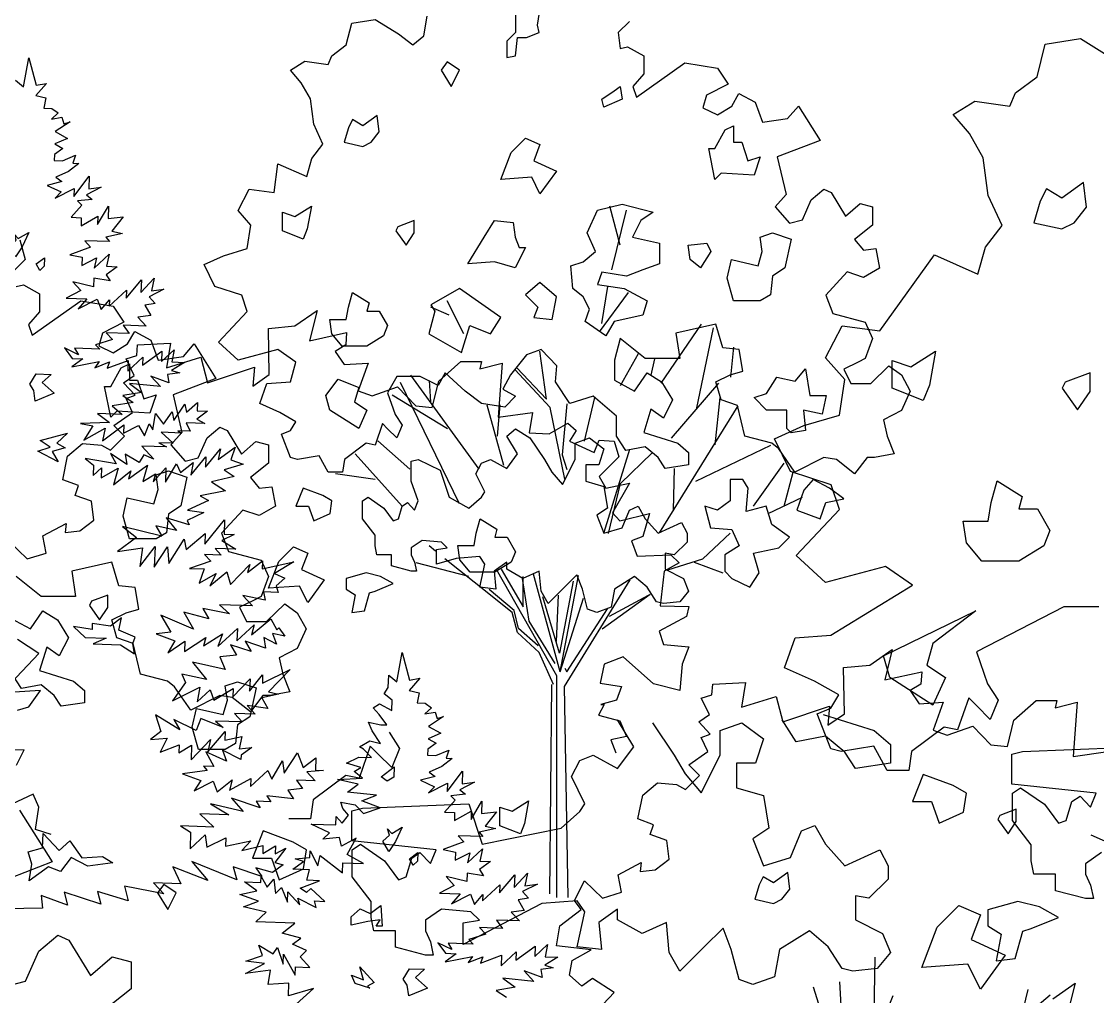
# Model space of a CAD drawing. Header units: inches. Extents: x 11.9 to 85.3, y 21.1 to 37.4.
# Drawn here: x 21.57 to 22.189, y 23.388 to 23.949 of the extents above; entities that cross this region are included whole.
import ezdxf

# ---------------------------------------------------------------- set-up
doc = ezdxf.new("R2010")
doc.units = ezdxf.units.IN
doc.header["$MEASUREMENT"] = 0
doc.layers.add('CAY', color=94, linetype='Continuous')
doc.layers.add('CAY-3', color=61, linetype='Continuous')

# ---------------------------------------------------------------- blocks, each defined once
blk = doc.blocks.new('A$C76451831')
at = {"layer": 'CAY'}
for p, q in [((4659.2, 1730), (4666, 1767.4)), ((4666, 1767.4), (4675.2, 1732.1)), ((4648.1, 1722.6), (4648.6, 1738.5)), ((4648.6, 1738.5), (4659.2, 1730)), ((4688.4, 1734.4), (4674.7, 1719)), ((4675.2, 1732.1), (4688.4, 1734.4)), ((4642.8, 1714.7), (4648.1, 1722.6)), ((4653, 1706.2), (4642.8, 1714.7)), ((4674.7, 1719), (4687.7, 1715.8)), ((4687.7, 1715.8), (4685, 1702.8)), ((4628.6, 1696.6), (4636.9, 1701.7)), ((4636.5, 1688.1), (4628.6, 1696.6)), ((4636.9, 1701.7), (4652.5, 1693)), ((4652.5, 1693), (4653, 1706.2)), ((4685, 1702.8), (4695.4, 1702.4)), ((4703.4, 1696.7), (4694.9, 1688.8)), ((4695.4, 1702.4), (4703.4, 1696.7)), ((4646.4, 1674.6), (4636.5, 1688.1)), ((4694.9, 1688.8), (4708.2, 1691.1)), ((4718.8, 1685.3), (4699.8, 1672.8)), ((4708.2, 1691.1), (4710.6, 1682.8)), ((4710.6, 1682.8), (4718.8, 1685.3)), ((4627.6, 1667.1), (4622.5, 1678.2)), ((4622.5, 1678.2), (4638.7, 1674.9)), ((4638.7, 1674.9), (4646.4, 1674.6)), ((4699.8, 1672.8), (4715.4, 1664.1)), ((4637.9, 1650.9), (4627.6, 1667.1)), ((4715.4, 1664.1), (4699.3, 1656.9)), ((4699.3, 1656.9), (4709.5, 1651.1)), ((4611, 1646.4), (4624.4, 1654.1)), ((4616.3, 1643.5), (4611, 1646.4)), ((4626.4, 1632.7), (4616.3, 1643.5)), ((4624.4, 1654.1), (4637.9, 1650.9)), ((4698.8, 1643.4), (4698.5, 1635.7)), ((4709.5, 1651.1), (4698.8, 1643.4)), ((4708.9, 1635.3), (4725.5, 1642.4)), ((4725.5, 1642.4), (4722.4, 1632.1)), ((4594.4, 1625.7), (4610.5, 1633.3)), ((4610.5, 1633.3), (4626.4, 1632.7)), ((4698.5, 1635.7), (4708.9, 1635.3)), ((4730.1, 1631.8), (4716.6, 1621.4)), ((4722.4, 1632.1), (4730.1, 1631.8)), ((4612.8, 1620.1), (4594.4, 1625.7)), ((4604.5, 1614.9), (4612.8, 1620.1)), ((4615, 1606.4), (4604.5, 1614.9)), ((4716.6, 1621.4), (4700.5, 1614.3)), ((4700.5, 1614.3), (4708, 1608.6)), ((4723.6, 1589.4), (4743.1, 1615.5)), ((4743.1, 1615.5), (4742.6, 1599.2)), ((890.9, 1611.3), (946.3, 1586.5)), ((4582.8, 1604.8), (4615, 1606.4)), ((4609.3, 1598.9), (4582.8, 1604.8)), ((4708, 1608.6), (4689.3, 1603.8)), ((4689.3, 1603.8), (4707.5, 1595.4)), ((4699.6, 1587.6), (4724, 1599.9)), ((4724, 1599.9), (4723.6, 1589.4)), ((4758.5, 1601.4), (4739.6, 1591.6)), ((4742.6, 1599.2), (4758.5, 1601.4)), ((4595.8, 1588.5), (4609.3, 1598.9)), ((4632.8, 1584.5), (4595.8, 1588.5)), ((4707.5, 1595.4), (4699.6, 1587.6)), ((4739.6, 1591.6), (4747.1, 1585.9)), ((4587.2, 1575.6), (4605.7, 1572.3)), ((4589.7, 1567.4), (4587.2, 1575.6)), ((4605.7, 1572.3), (4616.2, 1561)), ((4614, 1577.4), (4632.8, 1584.5)), ((4637.7, 1568.4), (4614, 1577.4)), ((4733.7, 1578.2), (4720, 1562.8)), ((4747.1, 1585.9), (4728.4, 1583.8)), ((4728.4, 1583.8), (4733.7, 1578.2)), ((4754.1, 1553.5), (4768.1, 1577)), ((4768.1, 1577), (4767.5, 1561.2)), ((4175.6, 1565.2), (4217.4, 1499.1)), ((4589, 1548.8), (4597.1, 1559)), ((4597.1, 1559), (4589.7, 1567.4)), ((4616.2, 1561), (4637.7, 1568.4)), ((4720, 1562.8), (4733.1, 1562.4)), ((4732.8, 1552), (4754.5, 1564.3)), ((4733.1, 1562.4), (4732.8, 1552)), ((4754.5, 1564.3), (4754.1, 1553.5)), ((4767.5, 1561.2), (4786.6, 1563.2)), ((4786.6, 1563.2), (4772.4, 1545.1)), ((4572.7, 1536.2), (4549.1, 1547.5)), ((4549.1, 1547.5), (4580.8, 1546.4)), ((4580.8, 1546.4), (4581.1, 1557.2)), ((4581.1, 1557.2), (4589, 1548.8)), ((4772.4, 1545.1), (4785.9, 1541.9)), ((4564.3, 1528.4), (4572.7, 1536.2)), ((4769.2, 1531.6), (4737.5, 1532.7)), ((4737.5, 1532.7), (4745, 1524.8)), ((4785.9, 1541.9), (4764.4, 1537.2)), ((4764.4, 1537.2), (4769.2, 1531.6)), ((4585.6, 1530.3), (4564.3, 1528.4)), ((4588, 1519.4), (4585.6, 1530.3)), ((4606.9, 1529.6), (4588, 1519.4)), ((4595.3, 1508.7), (4606.9, 1529.6)), ((4745, 1524.8), (4718.3, 1514.8)), ((4528.9, 1502.9), (4547.6, 1504.9)), ((4547.6, 1504.9), (4547.9, 1513.1)), ((4547.9, 1513.1), (4557.6, 1494.1)), ((4557.6, 1494.1), (4560.8, 1507.2)), ((4560.8, 1507.2), (4589.5, 1484.9)), ((4616.2, 1497.1), (4595.3, 1508.7)), ((4718.3, 1514.8), (4734.1, 1511.6)), ((4734.1, 1511.6), (4733.7, 1501.1)), ((4733.7, 1501.1), (4752.6, 1510.9)), ((4749.5, 1497.9), (4768.7, 1515.8)), ((4752.6, 1510.9), (4749.5, 1497.9)), ((4768.7, 1515.8), (4765.4, 1500)), ((4217.4, 1499.1), (4134.9, 1467.3)), ((4525.8, 1489.8), (4539.3, 1499.8)), ((4547, 1489.1), (4525.8, 1489.8)), ((4539.3, 1499.8), (4528.9, 1502.9)), ((4589.5, 1484.9), (4589.9, 1498)), ((4589.9, 1498), (4616.2, 1497.1)), ((4779, 1499.6), (4765, 1489.2)), ((4765.4, 1500), (4779, 1499.6)), ((4484.8, 1472.7), (4485.1, 1480.4)), ((4485.1, 1480.4), (4492.8, 1466.9)), ((4492.8, 1466.9), (4501.3, 1477.1)), ((4501.3, 1477.1), (4503.4, 1458.4)), ((4543.8, 1475.6), (4547, 1489.1)), ((4722.1, 1480.2), (4732.6, 1469)), ((4748.6, 1473.9), (4722.1, 1480.2)), ((4749, 1484.7), (4748.6, 1473.9)), ((4770.2, 1481.3), (4749, 1484.7)), ((4765, 1489.2), (4770.2, 1481.3)), ((4790.7, 1459.3), (4810.1, 1482.6)), ((4809.5, 1466.3), (4826.5, 1484.8)), ((4810.1, 1482.6), (4809.5, 1466.3)), ((4826.5, 1484.8), (4823.2, 1468.6)), ((4458, 1457.3), (4479.5, 1462)), ((4463.6, 1473.4), (4484.8, 1472.7)), ((4479.5, 1462), (4463.6, 1473.4)), ((4503.4, 1458.4), (4511.4, 1466.3)), ((4511.4, 1466.3), (4518.8, 1447.4)), ((4535.3, 1465.5), (4559.7, 1475)), ((4543.3, 1459.7), (4535.3, 1465.5)), ((4548.9, 1465), (4543.3, 1459.7)), ((4559.7, 1475), (4543.8, 1475.6)), ((4566.9, 1448.5), (4548.9, 1465)), ((4732.6, 1469), (4713.7, 1459.2)), ((4769, 1449.1), (4791.1, 1469.7)), ((4791.1, 1469.7), (4790.7, 1459.3)), ((4839.1, 1470.7), (4820.2, 1461)), ((4823.2, 1468.6), (4839.1, 1470.7)), ((4481.7, 1448.7), (4458, 1457.3)), ((4462.4, 1441.3), (4481.7, 1448.7)), ((4518.8, 1447.4), (4519.3, 1460.6)), ((4519.3, 1460.6), (4534.6, 1444.2)), ((4534.6, 1444.2), (4532.2, 1452.4)), ((4532.2, 1452.4), (4555.8, 1440.7)), ((4555.8, 1440.7), (4553.3, 1449)), ((4553.3, 1449), (4566.9, 1448.5)), ((4713.7, 1459.2), (4740.4, 1458.3)), ((4740.4, 1458.3), (4729, 1445.5)), ((4729, 1445.5), (4753.5, 1457.8)), ((4753.5, 1457.8), (4758.5, 1444.5)), ((4758.5, 1444.5), (4769.3, 1457.3)), ((4769.3, 1457.3), (4769, 1449.1)), ((4827.6, 1452.5), (4814.4, 1450.3)), ((4814.4, 1450.3), (4822.1, 1436.9)), ((4820.2, 1461), (4827.6, 1452.5)), ((4491.7, 1434.8), (4462.4, 1441.3)), ((4478.1, 1422.1), (4491.7, 1434.8)), ((4822.1, 1436.9), (4805.7, 1434.7)), ((4805.7, 1434.7), (4816.2, 1423.5)), ((4528.3, 1420.4), (4478.1, 1422.1)), ((4786.8, 1424.5), (4794.5, 1413.8)), ((4816.2, 1423.5), (4786.8, 1424.5)), ((4512, 1407.8), (4528.3, 1420.4)), ((4535.8, 1401.5), (4512, 1407.8)), ((4794.5, 1413.8), (4765.1, 1414.8)), ((4765.1, 1414.8), (4773, 1406.4)), ((4200.3, 1384.7), (4224.5, 1405.3)), ((4224.5, 1405.3), (4238.7, 1398.8)), ((4238.7, 1398.8), (4266.4, 1353.4)), ((4525.1, 1393.7), (4535.8, 1401.5)), ((4543.4, 1385.4), (4525.1, 1393.7)), ((4711.4, 1395.4), (4721.4, 1381.9)), ((4729.7, 1386.6), (4711.4, 1395.4)), ((4724.6, 1394.9), (4729.7, 1386.6)), ((4756.7, 1393.8), (4724.6, 1394.9)), ((4773, 1406.4), (4751.5, 1399.4)), ((4751.5, 1399.4), (4756.7, 1393.8)), ((4835.9, 1377.9), (4852.3, 1393.2)), ((4852.3, 1393.2), (4849, 1377.4)), ((4183.2, 1346.3), (4200.3, 1384.7)), ((4465.5, 1371.8), (4487, 1379.2)), ((4487, 1379.2), (4482, 1392.5)), ((4482, 1392.5), (4500.7, 1381.4)), ((4500.7, 1381.4), (4505.9, 1389.4)), ((4505.9, 1389.4), (4513.4, 1367.9)), ((4513.4, 1367.9), (4513.8, 1381)), ((4513.8, 1381), (4528.7, 1353.7)), ((4535, 1377.5), (4543.4, 1385.4)), ((4735, 1381.4), (4721, 1371)), ((4721.4, 1381.9), (4735, 1381.4)), ((4766.3, 1369.4), (4793.3, 1379.4)), ((4792.9, 1365.8), (4812.1, 1383.7)), ((4793.3, 1379.4), (4792.9, 1365.8)), ((4811.7, 1373.3), (4836.3, 1391)), ((4812.1, 1383.7), (4811.7, 1373.3)), ((4836.3, 1391), (4835.9, 1377.9)), ((4266.4, 1353.4), (4294.1, 1377.6)), ((4294.1, 1377.6), (4318.3, 1371.1)), ((4318.3, 1371.1), (4318.3, 1336.3)), ((4464.9, 1355.9), (4489.4, 1368.7)), ((4489.4, 1368.7), (4465.5, 1371.8)), ((4547.7, 1363.9), (4535, 1377.5)), ((4721, 1371), (4756.1, 1378)), ((4756.1, 1378), (4750.4, 1370)), ((4750.4, 1370), (4769.3, 1377.5)), ((4769.3, 1377.5), (4766.3, 1369.4)), ((4865.3, 1376.9), (4848.6, 1366.6)), ((4848.6, 1366.6), (4859.4, 1363.5)), ((4849, 1377.4), (4865.3, 1376.9)), ((4497.2, 1360.3), (4464.9, 1355.9)), ((4493.9, 1341.8), (4497.2, 1360.3)), ((4528.7, 1353.7), (4529.1, 1364.6)), ((4529.1, 1364.6), (4547.7, 1363.9)), ((4822.1, 1359.3), (4834.8, 1345.7)), ((4845.4, 1350.8), (4822.1, 1359.3)), ((4859.4, 1363.5), (4843.5, 1361.3)), ((4843.5, 1361.3), (4845.4, 1350.8)), ((4158.5, 1339.9), (4183.2, 1346.3)), ((4520.7, 1343.6), (4493.9, 1341.8)), ((4520.1, 1327.3), (4520.7, 1343.6)), ((4810.5, 1338.4), (4786.3, 1334.3)), ((4834.8, 1345.7), (4795, 1349.9)), ((4795, 1349.9), (4810.5, 1338.4)), ((4318.3, 1336.3), (4283.5, 1308.6)), ((4552.2, 1337), (4520.1, 1327.3)), ((4530.1, 1316.5), (4552.2, 1337)), ((4786.3, 1334.3), (4799.6, 1325.7)), ((2228.3, 971.5), (2215.1, 1021.6)), ((2217.8, 939.8), (2236.3, 1016.3)), ((2201.9, 860.6), (2238.9, 910.7)), ((2204.6, 871.1), (2212.5, 918.7)), ((2027.8, 857.9), (2006.6, 900.2)), ((2009.3, 881.7), (1985.5, 892.2)), ((2281, 794.5), (2332.5, 870.4)), ((2326.2, 761), (2347.8, 865.6)), ((2491.6, 827), (2512.8, 868.3)), ((2512.8, 868.3), (2561.2, 861.8)), ((2134, 774), (2125.3, 835.7)), ((2228.6, 791.9), (2251.7, 832.8)), ((2370.1, 802.5), (2374.1, 840.9)), ((2095.8, 814.5), (2134, 774)), ((2268, 805.1), (2272.9, 825.9)), ((2516.4, 799.3), (2491.6, 827)), ((2047.7, 684.5), (1960.2, 805.1)), ((2138.7, 763.4), (2093.5, 812.2)), ((2022.3, 639.8), (1946.8, 795.6)), ((1985.8, 770.9), (1983.8, 797.9)), ((2294.3, 724.1), (2354.9, 794.5)), ((2509.3, 753.8), (2516.4, 799.3)), ((2007, 736.3), (1936.2, 779.1)), ((2182.7, 720.5), (2195.7, 776.4)), ((2350.1, 715.8), (2356.4, 776.4)), ((2079.1, 689), (2057.9, 766.3)), ((2071.1, 726.8), (2074.5, 766.9)), ((2157.5, 671.8), (2138.7, 763.4)), ((2159.9, 768.1), (2154, 702.8)), ((2278.7, 602.9), (2379.6, 765.8)), ((2463.9, 740.3), (2509.3, 753.8)), ((2426.2, 723.2), (2463.9, 740.3)), ((1958.8, 684.4), (1917.8, 720.8)), ((2446.8, 681.3), (2426.2, 723.2)), ((1948.8, 636.8), (1888.7, 704)), ((2207.6, 603.7), (2240.9, 709.9)), ((2228.7, 665.9), (2269.2, 705.2)), ((2325.4, 669), (2421.3, 715.4)), ((2154, 702.8), (2159.9, 684)), ((2399.3, 636.8), (2438.6, 692.2)), ((1914.2, 671.4), (1863.5, 678.5)), ((2296.7, 631.7), (2297.9, 685.1)), ((2438.6, 636.8), (2450, 680.8)), ((2498.7, 664.2), (2446.8, 681.3)), ((2213.4, 601.8), (2228.7, 665.9)), ((2509.3, 632.9), (2498.7, 664.2)), ((2417.8, 627.7), (2461.8, 648.6)), ((2334.4, 569.5), (2369.4, 602.2)), ((1991.5, 579.5), (1983.4, 586)), ((2041.2, 539.6), (2003.7, 569.7)), ((2289.6, 555.4), (2334.4, 569.5)), ((2034.5, 546.7), (1966.9, 564.4)), ((2147.3, 419.7), (2069.9, 556)), ((2075.8, 556.2), (2104.1, 507.8)), ((2323, 565.2), (2360, 551.4)), ((2089.9, 500.7), (2041.2, 539.6)), ((2102.9, 544.4), (2111.2, 489.7)), ((2104.1, 507.8), (2104.1, 546.7)), ((2151.6, 424.8), (2117.3, 549.9)), ((2168.2, 540.8), (2150.5, 448.4)), ((2151.6, 424.8), (2175, 548.1)), ((2156.8, 405.9), (2241.3, 542.4)), ((2092.3, 503.1), (2060.4, 530.2)), ((2205.1, 479.9), (2266.8, 524.3)), ((2150.5, 448.4), (2129.2, 520.8)), ((2146.9, 463.7), (2149.3, 523.1)), ((2151.6, 424.8), (2181.2, 519.2)), ((2214.5, 496), (2264.5, 523.1)), ((2096.6, 475.1), (2089.9, 500.7)), ((2098.2, 480.3), (2092.3, 503.1)), ((2159.9, 424.8), (2212.2, 505.4)), ((2111.2, 489.7), (2144.6, 435.4)), ((2124.5, 449.6), (2096.6, 475.1)), ((2123.3, 457.8), (2098.2, 480.3)), ((2143, 408.3), (2124.5, 449.6)), ((2157.5, 429.5), (2159.9, 424.8)), ((2147.3, 135.4), (2147.3, 419.7)), ((2138.3, 140.1), (2140.6, 408.3)), ((2161.5, 135.4), (2156.8, 405.9))]:
    blk.add_line(p, q, dxfattribs=at)
for points in [[(4216, 1534.3), (4196, 1540.6), (4200.2, 1569.1), (4192.8, 1586), (4159, 1570.1)], [(4171.7, 1622.9), (4181.2, 1642.9), (4145.3, 1641.9)], [(4172.8, 1693.5), (4187.5, 1697.8), (4202.3, 1718.9), (4168.5, 1716.7)], [(4164.3, 1728.3), (4200.2, 1766.3), (4172.8, 1784.2)], [(4162.2, 1909.7), (4185.4, 1887.6), (4209.7, 1895), (4205.5, 1917.1), (4235, 1933), (4233.9, 1921.4), (4252.9, 1923.5), (4270.8, 1937.2), (4267.7, 1961.4), (4246.6, 1968.8), (4250.8, 1981.5), (4230.8, 1988.9), (4237.1, 2019.4), (4256.1, 2035.3), (4280.3, 2033.1), (4291.9, 2026.8), (4309.9, 2044.7), (4296.2, 2058.5), (4320.4, 2075.3), (4312, 2093.3), (4323.6, 2097.5), (4308.8, 2113.3), (4322.5, 2122.8), (4312, 2143.9), (4325.7, 2148.1), (4326.7, 2161.8), (4368.9, 2163.9), (4363.7, 2132.3), (4408, 2146), (4416.4, 2113.3), (4476.5, 2133.3), (4474.4, 2109.1), (4495.5, 2123.9), (4494.4, 2182.9), (4528.2, 2186.1), (4556.7, 2206.1), (4547.2, 2167.1), (4594.6, 2177.6), (4593.6, 2161.8), (4579.9, 2153.4), (4591.5, 2136.5), (4622.1, 2138.6), (4609.4, 2102.8), (4627.3, 2096.4), (4660, 2108), (4683.2, 2083.8), (4704.3, 2081.7), (4712.8, 2115.4), (4741.2, 2140.7), (4767.6, 2140.7), (4765.5, 2131.2), (4794, 2138.6), (4788.7, 2069), (4833, 2075.3), (4828.8, 2049), (4854.1, 2047.9), (4878.3, 2061.6), (4888.9, 2052.1), (4880.5, 2038.4), (4912.1, 2023.7), (4918.4, 2039.5), (4937.4, 2038.4), (4943.7, 2018.4), (4918.4, 1993.1), (4926.9, 1978.3), (4957.4, 1984.6), (4935.3, 1946.7), (4944.8, 1936.1), (4982.8, 1945.6), (4974.3, 1916.1), (4959.6, 1910.8), (4966.9, 1890.8), (5010.2, 1892.9), (5020.7, 1882.3), (5001.7, 1871.8), (4996.5, 1827.5), (5033.4, 1826.4), (5030.2, 1813.8), (4995.4, 1794.8), (5000.7, 1777.9), (5033.4, 1774.7), (5024.9, 1752.6), (5021.8, 1718.9), (4988, 1727.3), (4949, 1762.1), (4924.8, 1752.6), (4919.5, 1728.3), (4946.9, 1724.1), (4940.6, 1706.2), (4920.5, 1700.9), (4924.8, 1700.9), (4917.4, 1687.2), (4944.8, 1679.8), (4953.2, 1659.8), (4933.2, 1655.6), (4939.5, 1638.7)], [(4901.5, 1293.6), (4937.4, 1331.5), (4910, 1349.5), (4896.3, 1340), (4880.4, 1353.7), (4883.6, 1372.7), (4907.9, 1386.4), (4863.6, 1391.6), (4867.8, 1417), (4895.2, 1438.1), (4886.8, 1449.7), (4899.4, 1475), (4922.6, 1452.8), (4946.9, 1460.2), (4942.7, 1482.3), (4972.2, 1498.2), (4971.1, 1486.6), (4990.1, 1488.7), (5008, 1502.4), (5004.9, 1526.6), (4983.8, 1534), (4988, 1546.7), (4968, 1554.1), (4974.3, 1584.7), (4993.3, 1600.5), (5017.5, 1598.4), (5029.1, 1592), (5047.1, 1610), (5033.4, 1623.7), (5057.6, 1640.6), (5049.2, 1658.5), (5060.8, 1662.7), (5046, 1678.5), (5059.7, 1688), (5049.2, 1709.1), (5062.9, 1713.3), (5063.9, 1727), (5106.1, 1729.1), (5100.9, 1697.5), (5145.2, 1711.2), (5153.6, 1678.5), (5213.7, 1698.6), (5211.6, 1674.3), (5232.7, 1689.1), (5231.6, 1748.1), (5265.4, 1751.3), (5293.9, 1771.3), (5284.4, 1732.3), (5331.8, 1742.9), (5330.8, 1727), (5317.1, 1718.6), (5328.7, 1701.7), (5359.3, 1703.8), (5346.6, 1668), (5364.5, 1661.6), (5397.2, 1673.2), (5420.4, 1649), (5441.5, 1646.9), (5450, 1680.6), (5478.4, 1705.9), (5504.8, 1705.9), (5502.7, 1696.5), (5531.2, 1703.8), (5525.9, 1634.2), (5570.2, 1640.6)], [(4680, 1494.9), (4675.3, 1503.2), (4686, 1511), (4685.6, 1500.1), (4680, 1494.9)], [(842.2, 1401.1), (870.6, 1421.1), (861.1, 1382.1)], [(5271.7, 1376.9), (5269.6, 1256.6), (5264.3, 1187)], [(5192.6, 1338.9), (5231.6, 1214.5)], [(5226.4, 1345.2), (5228.5, 1307.3), (5214.8, 1274.6)], [(5294.9, 1327.3), (5268.6, 1263)], [(5467.9, 1335.7), (5458.4, 1296.7)], [(5496.4, 1328.4), (5465.8, 1302)], [(2094.3, 1267.5), (2094.3, 1244.3), (2082.9, 1232.9), (2082.9, 1212.1), (2094.3, 1214.4), (2096.6, 1237.6), (2108.4, 1237.6), (2124.5, 1244.3), (2122.2, 1253.8), (2126.9, 1283.7)], [(2240.1, 1258.5), (2225.9, 1244.3), (2228.3, 1223.9), (2237.7, 1225.8), (2258.6, 1214.4), (2258.6, 1191.2), (2244.4, 1175.1), (2249.1, 1161.4), (2311.2, 1205.4), (2352.9, 1198.3), (2366.7, 1177.9), (2339.1, 1163.7), (2334.4, 1147.6), (2352.9, 1138.5), (2371.4, 1149.9), (2380.4, 1166.1), (2401.2, 1154.7), (2410.7, 1129.1), (2442.9, 1133.8), (2456.7, 1149.9), (2484.6, 1105.9), (2429.6, 1084.7), (2441, 1036.7), (2426.8, 1020.6), (2445.3, 999.7), (2461.8, 1004.1), (2473.2, 1029.6), (2489.3, 1043.4), (2498.7, 1039.1), (2517.2, 1008.8), (2535.7, 1024.9), (2551.8, 1020.6), (2551.8, 997.4), (2528.6, 978.9), (2540, 965.1), (2556.1, 967.1), (2560.8, 941.9), (2540, 930.1), (2519.2, 937.2), (2491.7, 907.3), (2500.7, 884.1), (2542.4, 872.7), (2551.8, 851.9), (2542.4, 826.3), (2533.3, 821.6), (2514.8, 812.5), (2523.9, 794.1), (2549.4, 794.1), (2572.6, 816.9), (2588.7, 805.5), (2600.1, 784.6), (2588.7, 759.5), (2565.6, 747.7), (2570.3, 726.8), (2579.3, 704), (2554.2, 699.3), (2544.7, 699.3), (2528.6, 678.5), (2505.4, 696.9), (2489.3, 699.3), (2452.3, 680.8), (2431.5, 710.7), (2422.5, 717.8), (2387.9, 726.8), (2378.5, 766.1), (2357.6, 773.2), (2350.9, 796.4), (2369.4, 805.5), (2385.5, 810.2), (2380.8, 837.7), (2360, 840.1), (2350.9, 870.4), (2299.8, 858.6), (2304.6, 826.3), (2260.5, 826.3), (2228.3, 851.9), (2221.2, 824), (2221.2, 798.4), (2246.8, 784.6), (2262.9, 807.8), (2281.4, 796.4), (2295.5, 773.2), (2283.7, 750), (2267.6, 761.4), (2258.6, 731.5), (2302.2, 717.8), (2316, 706), (2316, 689.9), (2286.1, 685.5), (2277, 699.3), (2260.5, 713.1), (2235.4, 708.3), (2223.6, 726.8), (2223.6, 752.4), (2193.7, 777.9), (2163.8, 768.5), (2145.4, 796.4), (2147.3, 816.9), (2126.9, 837.7), (2108.4, 831), (2087.6, 805.5), (2078.1, 787), (2094.3, 777.9), (2080.5, 763.8), (2050.6, 768.5), (2029.8, 784.6), (2004.2, 807.8), (1995.2, 791.7), (1972, 803.1), (1942.1, 803.1), (1930.3, 782.3), (1939.8, 754.7), (1948.8, 741), (1942.1, 724.5), (1930.3, 736.3), (1923.7, 742.9), (1914.2, 715.4), (1902.8, 717.8), (1874.9, 696.9), (1872.6, 680.8), (1854.1, 680.8), (1842.7, 701.7), (1814.8, 696.9), (1805.7, 699.3), (1794.3, 729.2), (1805.7, 733.9), (1812.8, 745.3), (1792, 757.1), (1766.4, 768.5), (1775.5, 794.1), (1805.7, 796.4), (1812.8, 821.6), (1789.6, 837.7), (1738.5, 824), (1713.4, 847.2), (1750.3, 886.5), (1743.2, 907.3), (1708.6, 918.7), (1694.9, 946.6), (1720, 958), (1750.3, 967.1), (1755, 997.4), (1738.5, 1015.9), (1752.7, 1043.4), (1784.9, 1039.1), (1789.6, 1076), (1826.6, 1059.5), (1833.2, 1082.7), (1847.4, 1101.2), (1835.6, 1126.7), (1831.3, 1159), (1819.5, 1179.8), (1805.7, 1196), (1824.2, 1207.4), (1854.1, 1203), (1858.8, 1214.4), (1877.3, 1228.2), (1884.3, 1256.1), (1914.2, 1260.8), (1944.1, 1242.4), (1962.6, 1228.2), (1976.7, 1240), (1981, 1265.2)], [(1453.1, 1182.9), (1463.7, 1174.4), (1470.5, 1211.8), (1479.7, 1176.6), (1492.9, 1178.8), (1479.2, 1163.4), (1492.2, 1160.3), (1489.5, 1147.2), (1499.9, 1146.8), (1507.9, 1141.1), (1499.4, 1133.3), (1512.7, 1135.5), (1515.1, 1127.3), (1523.3, 1129.7), (1504.3, 1117.2), (1519.9, 1108.5), (1503.8, 1101.4), (1514, 1095.6), (1503.3, 1087.8), (1503, 1080.1), (1513.4, 1079.7), (1530, 1086.9), (1526.9, 1076.5), (1534.6, 1076.3), (1521.1, 1065.9), (1505, 1058.7), (1512.5, 1053), (1493.8, 1048.2), (1512, 1039.9), (1504.1, 1032), (1528.5, 1044.3), (1528.1, 1033.9), (1547.6, 1060), (1547.1, 1043.7), (1563, 1045.8), (1544.1, 1036.1), (1551.6, 1030.3), (1532.9, 1028.3), (1538.2, 1022.7), (1524.5, 1007.3), (1537.6, 1006.8), (1537.3, 996.4), (1559, 1008.8), (1558.6, 997.9), (1572.6, 1021.5), (1572, 1005.6), (1591.1, 1007.7), (1576.9, 989.6), (1590.4, 986.4), (1568.9, 981.7), (1573.7, 976.1), (1542, 977.2), (1549.5, 969.2), (1522.8, 959.3), (1538.6, 956), (1538.2, 945.6), (1557.1, 955.4), (1554, 942.3), (1573.2, 960.2), (1569.9, 944.5), (1583.5, 944), (1569.5, 933.6), (1574.7, 925.7), (1553.5, 929.2), (1553.1, 918.3), (1526.6, 924.7), (1537.1, 913.4), (1518.2, 903.7), (1544.9, 902.7), (1533.5, 890), (1558, 902.3), (1563, 889), (1573.8, 901.7), (1573.5, 893.6), (1595.6, 914.1), (1595.2, 903.7), (1614.6, 927.1), (1614, 910.8), (1631, 929.2), (1627.7, 913), (1643.6, 915.2), (1624.7, 905.4), (1632.1, 897), (1618.9, 894.7), (1626.6, 881.3), (1610.2, 879.2), (1620.7, 867.9), (1591.3, 868.9), (1599.1, 858.2), (1569.6, 859.3), (1577.5, 850.8), (1556, 843.9), (1561.2, 838.3), (1529.1, 839.4), (1534.2, 831), (1515.9, 839.8), (1525.9, 826.3), (1539.5, 825.9), (1525.5, 815.5), (1560.6, 822.4), (1554.9, 814.4), (1573.8, 821.9), (1570.8, 813.9), (1597.8, 823.8), (1597.4, 810.2), (1616.6, 828.2), (1616.2, 817.7), (1640.9, 835.5), (1640.4, 822.3), (1656.8, 837.6), (1653.5, 821.9), (1669.8, 821.3), (1653.1, 811), (1663.9, 807.9), (1648, 805.8), (1649.9, 795.3), (1626.6, 803.8), (1639.3, 790.2), (1599.5, 794.3), (1615, 782.9), (1590.8, 778.7), (1604.1, 770.1), (1577.2, 765.6), (1590, 754.7), (1558.3, 755.8), (1573.8, 744.4), (1536.6, 743), (1552.3, 740.2), (1540.8, 721.6), (1568.1, 736.9), (1564.8, 720.7), (1592.2, 741.1), (1591.9, 730.6), (1610.8, 740.4), (1618.5, 727), (1624.5, 742.7), (1629.2, 734.8), (1632.6, 756), (1643, 742), (1654, 757.9), (1656.3, 747), (1670.2, 767.8), (1672.6, 757.3), (1686.6, 770), (1686.2, 759.1), (1699.3, 758.6), (1685.9, 748.7), (1696.1, 742.9), (1672.1, 743.7), (1677.2, 733.1), (1661.3, 733.7), (1666.6, 730.8), (1639.9, 731.7), (1655.3, 717.6), (1636.8, 718.2), (1647, 712.9), (1615.3, 714), (1630.6, 697.1), (1617.6, 703), (1611.9, 692.8), (1593.7, 703.8), (1595.9, 690.6), (1575.1, 704.5), (1582.3, 691.1), (1542.7, 697.9), (1553.3, 689.4), (1552.8, 676.3), (1563.6, 686.3), (1563.1, 673.2), (1584.9, 685.6), (1579.1, 664.5), (1601.1, 682.3), (1598, 672), (1622.6, 689.7), (1616.4, 668.6), (1632.6, 678.5), (1629.6, 668.1), (1646.1, 686.1), (1645.4, 667.6), (1659.8, 691.1), (1664.9, 680), (1681.2, 693.1), (1677.9, 676.9), (1697.3, 700.2), (1696.8, 687.1), (1716.2, 710.4), (1713, 696.9), (1734.9, 712.5), (1729.3, 696.4), (1745, 690.8), (1720.7, 683.5), (1733.6, 674.9), (1704.3, 668.2), (1722.5, 656.7), (1690.1, 650.1), (1700.8, 644.3), (1673.6, 631.7), (1694.8, 628.7), (1673.2, 618.6), (1675.7, 613), (1646.5, 622.2), (1659.6, 605.9), (1633, 611.8), (1640.7, 598.4), (1590.4, 611), (1608.5, 596.8), (1583.9, 579.1), (1616.2, 583.4), (1612.6, 559.5), (1632.1, 585.5), (1631.2, 558.8), (1648, 585), (1649.9, 563.6), (1669.6, 594.7), (1671.9, 581.4), (1696.6, 601.9), (1696.1, 588.3), (1721.2, 619.6), (1720.6, 601), (1733.7, 600.6), (1717.6, 593), (1735.8, 581.9), (1709.1, 582.8), (1716.9, 574.4), (1695.7, 575.2), (1703.5, 566.7), (1676.5, 557.2), (1695, 556.6), (1688.9, 538.2), (1710.7, 550.6), (1702.4, 535), (1724.3, 552.8), (1728.8, 536.8), (1753.7, 562.3), (1750.6, 551.9), (1769.7, 567.1), (1769.3, 556.7), (1810, 565.7), (1785.4, 550.7), (1798.4, 544.8), (1787.6, 534.8), (1790, 526.5), (1771, 527.2), (1773.4, 516.7), (1744.6, 522.7), (1757.2, 509.1), (1714.7, 510.6), (1727.4, 499.2), (1693.2, 505.9), (1700.9, 492.5), (1669.1, 501.3), (1681.4, 479.5), (1639.5, 497.3), (1652.3, 475.6), (1633.6, 473.5), (1657.4, 464.5), (1648.7, 449), (1670.5, 464.1), (1670, 450.9), (1697.4, 468.6), (1694.3, 457.8), (1718.8, 473.3), (1712.8, 457.1), (1737.7, 480.3), (1737.1, 464.5), (1759.1, 485), (1755.9, 472), (1780.7, 492.4), (1788.3, 478.5), (1790.7, 481.2), (1798.5, 470.5), (1782.7, 473.7), (1787.7, 460), (1771.7, 468.7), (1773.9, 455), (1747.5, 464.1), (1755.2, 450.7), (1728.8, 459.3), (1736.5, 445.9), (1715.1, 443.9), (1722.2, 427.8), (1680, 437), (1698.2, 415), (1666.3, 421.6), (1671.3, 411), (1654.7, 387.5), (1689.7, 404.9), (1686.3, 386.4), (1702.7, 401.7), (1707.7, 388.4), (1732.3, 403.4), (1731.9, 392.6), (1754, 415.8), (1753.4, 400), (1770, 420.7), (1769.7, 410.3), (1805.2, 427.6), (1777.4, 399.1), (1790.4, 396), (1769, 391.3), (1776.7, 377.8), (1750.1, 381.5), (1760.6, 370.2), (1733.8, 371.2), (1743.9, 360.4), (1709.5, 361.6), (1719.6, 353.1), (1691, 365), (1685, 349.3), (1656.1, 363.5), (1663.8, 350.1), (1632.7, 369.7), (1639.7, 348.2), (1626.2, 337.8), (1647.6, 339.7), (1638.8, 321.5), (1663.1, 331), (1662.7, 320.6), (1679, 330.5), (1678.3, 311.9), (1703.2, 337.8), (1700, 322), (1722.2, 348), (1721.8, 337.1), (1743.2, 341.8), (1740, 326.1), (1756.3, 327.8), (1742.4, 317.8), (1742.2, 312.4), (1718.6, 324.1), (1723.6, 310.3), (1697.2, 322.1), (1707.5, 303.2), (1694.3, 303.7), (1699.1, 298), (1667.2, 293.7), (1691, 285.2), (1682.3, 271.9), (1706.8, 284.6), (1711.8, 270.9), (1730.9, 286.1), (1727.7, 273), (1755, 287.9), (1754.6, 277.5), (1776.6, 298.1), (1781.7, 287), (1795.6, 310.5), (1797.8, 294.6), (1814.6, 320.8), (1822.1, 301.9), (1838.4, 314.5), (1837.8, 298.6), (1848.2, 298.3), (1826.8, 296.3), (1837.3, 285.1), (1813.3, 285.9), (1821.1, 275.2), (1802.5, 273.1), (1809.8, 262), (1775.5, 265.9), (1780.6, 258), (1761.6, 258.7), (1766.8, 250.4), (1730.1, 262.5), (1745.3, 245.7), (1703.1, 255.3), (1726.6, 241.3), (1689.5, 242.6), (1707.5, 225.7), (1664.9, 227.2), (1677.8, 219), (1677, 197.7), (1696.2, 215.6), (1698.4, 199.7), (1722.9, 212), (1722.5, 201.1), (1754.9, 208.2), (1743.6, 195.4), (1770.5, 202.2), (1770.2, 191.8), (1786.4, 201.6), (1786, 191.2), (1799.9, 198.4), (1785.6, 180.3), (1796.4, 177.2), (1782.5, 167.3), (1761.4, 173.5), (1769.1, 162.3), (1732.4, 174.5), (1736.8, 158), (1679.2, 181.3), (1699.6, 157), (1654.9, 174.5), (1665, 152.8), (1630.2, 154), (1643.3, 140), (1592.9, 149.9), (1597.7, 131.1), (1558.2, 142.9), (1562.6, 126.9), (1515.6, 142.2), (1520, 125.7), (1486, 137.8), (1488.1, 121.8), (1440.1, 120.8)], [(1484.5, 939.3), (1479.8, 947.6), (1490.5, 955.4), (1490.1, 944.5), (1484.5, 939.3)]]:
    blk.add_lwpolyline(points, dxfattribs=at)
for points in [[(4784.5, 1915.2), (4800.4, 1915.2), (4810.9, 1896.7), (4805.6, 1883.5), (4784.5, 1870.3), (4752.8, 1870.3), (4739.6, 1886.1), (4737, 1904.6), (4758.1, 1904.6), (4760.8, 1920.5), (4766, 1939), (4787.2, 1925.7)], [(4507.9, 1884.3), (4526.4, 1902.8), (4544.9, 1894.9), (4536.9, 1873.7), (4566, 1860.5), (4544.9, 1831.5), (4534.3, 1852.6), (4494.7, 1850)], [(4267.5, 1833.2), (4264.9, 1827.9), (4278.1, 1809.4), (4288.7, 1825.2), (4288.7, 1841.1)], [(4396.9, 1672), (4402.2, 1695.8), (4436.5, 1687.9), (4441.8, 1706.3), (4439.1, 1724.8), (4455, 1730.1), (4478.7, 1722.2), (4470.8, 1685.2), (4455, 1674.7), (4452.3, 1650.9), (4439.1, 1643), (4404.8, 1643)], [(4639.1, 1608.3), (4655.4, 1620.8), (4655, 1607.7), (4646.6, 1602.6)], [(4791, 1545.5), (4791, 1569.3), (4806.8, 1564), (4827.9, 1577.2), (4822.7, 1548.1), (4817.4, 1534.9)], [(5431.9, 1558.7), (5429.3, 1553.4), (5442.5, 1535), (5453, 1550.8), (5453, 1566.7)], [(4641.2, 1525.7), (4649.6, 1533.5), (4647.2, 1541.3), (4652.4, 1535.7), (4665.8, 1543.4), (4657.5, 1525.1), (4648.9, 1512.3)], [(5162.8, 1464.3), (5160.2, 1485.4), (5141.7, 1472.2), (5128.5, 1480.1), (5123.3, 1469.6), (5118, 1451.1), (5141.7, 1445.8), (5152.3, 1451.1)], [(4376, 1459.3), (4360.2, 1469.9), (4352.3, 1459.3), (4365.5, 1438.2)], [(4640.1, 1416.5), (4632.4, 1416.7), (4637.7, 1424.7), (4621.8, 1422.5), (4600.3, 1417.9), (4600.7, 1428.7), (4611.9, 1438.8), (4624.8, 1432.9), (4638.3, 1443.3)], [(5351.5, 1415.3), (5379.2, 1443), (5406.9, 1431.1), (5395, 1399.4), (5438.6, 1379.6), (5406.9, 1336.1), (5391, 1367.8), (5331.7, 1363.8)], [(4624.2, 1337.2), (4605.8, 1343.3), (4600.8, 1353.9), (4616.4, 1347.9), (4611.6, 1364.4), (4629.9, 1344.7), (4621.6, 1340)], [(4672.4, 1341), (4667.2, 1348.9), (4675.4, 1362.2), (4694.4, 1361.5), (4683.1, 1351), (4698.5, 1337.4), (4674.2, 1327.3)], [(2022.5, 1195.9), (2006.6, 1206.4), (1998.7, 1195.9), (2011.9, 1174.8)], [(2220.4, 1169.5), (2228.3, 1174.8), (2231, 1158.9), (2207.2, 1148.4), (2204.6, 1158.9)], [(1919.5, 1116.7), (1916.9, 1137.8), (1898.4, 1124.6), (1885.2, 1132.5), (1880, 1122), (1874.7, 1103.5), (1898.4, 1098.2), (1909, 1103.5)], [(2362.9, 1119.3), (2373.5, 1124.6), (2373.5, 1103.5), (2384.1, 1103.5), (2392, 1079.7), (2407.8, 1085), (2399.9, 1061.2), (2357.7, 1063.9), (2349.7, 1055.9), (2341.8, 1095.6), (2349.7, 1095.6)], [(2088.5, 1090.3), (2106.9, 1108.8), (2125.4, 1100.8), (2117.5, 1079.7), (2146.5, 1066.5), (2125.4, 1037.5), (2114.9, 1058.6), (2075.3, 1055.9)], [(1795.5, 989.9), (1795.5, 1013.7), (1811.3, 1008.4), (1832.5, 1021.6), (1827.2, 992.6), (1821.9, 979.4)], [(2209.9, 855.3), (2183.5, 873.8), (2188.8, 889.6), (2180.8, 905.5), (2167.6, 916), (2165, 945.1), (2180.8, 950.3), (2196.7, 963.5), (2186.1, 987.3), (2199.3, 1016.3), (2231, 1024.3), (2270.6, 1013.7), (2254.7, 1003.1), (2244.2, 982), (2278.5, 974.1), (2278.5, 947.7), (2257.4, 939.8), (2236.3, 931.9), (2204.6, 937.1), (2199.3, 921.3), (2233.6, 916), (2262.7, 900.2), (2257.4, 881.7), (2220.4, 873.8)], [(1943.3, 995.2), (1940.7, 989.9), (1953.9, 971.5), (1964.4, 987.3), (1964.4, 1003.1)], [(2054.1, 982), (2067.3, 1003.1), (2091.1, 1000.5), (2093.7, 982), (2099, 968.8), (2106.9, 968.8), (2093.7, 942.4), (2067.3, 950.3), (2033, 947.7)], [(1445.7, 970.1), (1454.1, 978), (1451.7, 985.8), (1456.9, 980.2), (1470.4, 987.9), (1462, 969.6), (1453.4, 956.7)], [(2365.6, 929.2), (2370.9, 953), (2405.2, 945.1), (2410.4, 963.5), (2407.8, 982), (2423.6, 987.3), (2447.4, 979.4), (2439.5, 942.4), (2423.6, 931.9), (2421, 908.1), (2407.8, 900.2), (2373.5, 900.2)], [(2318.1, 953), (2315.4, 971.5), (2339.2, 974.1), (2344.5, 963.5), (2331.3, 942.4)], [(1903.7, 887), (1919.5, 887), (1930.1, 868.5), (1924.8, 855.3), (1903.7, 842.1), (1872, 842.1), (1858.8, 857.9), (1856.2, 876.4), (1877.3, 876.4), (1880, 892.2), (1885.2, 910.7), (1906.4, 897.5)], [(2062.1, 857.9), (2075.3, 879), (2022.5, 916), (1985.5, 894.9), (1990.8, 887), (1982.9, 857.9), (2025.1, 834.2), (2035.7, 868.5)], [(2141.2, 876.4), (2146.5, 905.5), (2125.4, 923.9), (2106.9, 908.1), (2122.8, 892.2), (2117.5, 879)], [(2577.1, 788.1), (2577.1, 823.8), (2600.8, 815.8), (2632.5, 835.6), (2624.6, 792.1), (2616.7, 772.3)], [(1476.9, 785.4), (1471.7, 793.3), (1479.9, 806.6), (1498.9, 806), (1487.6, 795.5), (1503, 781.8), (1478.7, 771.8)], [(2415.7, 781.4), (2428.9, 802.5), (2452.7, 797.2), (2465.9, 813), (2471.2, 778.7), (2492.3, 778.7), (2487, 755), (2463.2, 760.2), (2465.9, 733.8), (2447.4, 731.2), (2442.1, 736.5), (2442.1, 760.2), (2415.7, 760.2), (2399.9, 776.1)], [(1856.2, 760.2), (1850.9, 778.7), (1866.8, 799.8), (1893.2, 789.3), (1887.9, 770.8), (1903.7, 760.2), (1893.2, 736.5)], [(1999.5, 590.8), (1974.4, 593.1), (1960.6, 583.7), (1960.6, 574.6), (1964.9, 565.2), (1967.3, 553.8), (1960.6, 553.8), (1935.1, 560.5), (1935.1, 574.6), (1916.6, 574.6), (1914.2, 586), (1914.2, 599.8), (1898.1, 620.6), (1898.1, 643.8), (1905.2, 648.6), (1925.6, 634.4), (1937.4, 618.3), (1944.1, 620.6), (1948.8, 636.8), (1955.9, 641.5), (1964.9, 632), (1969.6, 643.8), (1960.6, 669), (1960.6, 694.6), (1969.6, 696.9), (1997.6, 683.2), (2009, 648.6), (2034.5, 634.4), (2050.6, 648.6), (2054.9, 655.2), (2043.5, 678.5), (2050.6, 692.2), (2062, 696.9), (2082.9, 685.5), (2096.6, 704), (2082.9, 726.8), (2094.3, 736.3), (2112.7, 724.5), (2131.2, 696.9), (2140.6, 680.8), (2154.4, 664.7), (2170.5, 696.9), (2170.5, 717.8), (2189, 724.5), (2207.5, 710.7), (2200.8, 689.9), (2184.3, 689.9), (2184.3, 669), (2207.5, 662.3), (2212.2, 634.4), (2198.4, 625.4), (2207.5, 602.2), (2230.7, 609.2), (2240.1, 632), (2251.5, 636.8), (2260.5, 620.6), (2277, 602.2), (2306.9, 615.9), (2314, 602.2), (2314, 590.8), (2297.5, 574.6), (2286.1, 576.6), (2286.1, 556.2), (2309.3, 544.4), (2316, 528.2), (2304.6, 514.5), (2283.7, 512.1), (2274.7, 514.5), (2262.9, 533), (2246.8, 546.7), (2221.2, 530.6), (2216.9, 507.4), (2198.4, 500.7), (2186.6, 505), (2179.9, 530.6), (2172.9, 549.1), (2156.8, 533), (2135.9, 512.1), (2126.9, 528.2), (2124.5, 553.8), (2103.7, 544.4), (2082.9, 556.2), (2082.9, 565.2), (2066.7, 553.8), (2069.1, 530.6), (2048.3, 533), (2054.9, 562.8), (2048.3, 572.3), (2018, 569.9), (1992.8, 562.8), (1992.8, 581.3), (2006.6, 583.7)], [(1485.1, 721.2), (1519.8, 730.4), (1506.2, 717.8), (1516.9, 712), (1500.4, 707.1), (1508.1, 693.7), (1481.9, 707.7), (1497.9, 712.6)], [(2392.2, 660), (2385.5, 671.4), (2369.4, 671.4), (2369.4, 643.8), (2352.9, 632), (2336.8, 636.8), (2343.9, 609.2), (2371.4, 606.9), (2380.8, 586), (2362.3, 574.6), (2362.3, 553.8), (2371.4, 544.4), (2394.6, 533), (2406.4, 551.4), (2399.3, 576.6), (2431.5, 583.7), (2445.3, 597.4), (2422.5, 613.6), (2415.4, 636.8), (2389.8, 630.1)], [(2475.5, 671.4), (2463.7, 657.6), (2454.7, 632), (2484.6, 620.6), (2491.7, 641.5), (2514.8, 646.2), (2496.4, 660)], [(1603.8, 461), (1606.8, 469), (1585.8, 477.9), (1589, 493.7), (1575.1, 483.3), (1551.6, 486.8), (1551.4, 479.1), (1527.5, 482.7), (1542.8, 468.5), (1569.5, 467.6), (1553, 460.5), (1587.8, 459.2), (1606, 447.7)], [(1809, 206.5), (1770.6, 220.7), (1757.1, 185.9), (1781.3, 185.9), (1791.3, 158.2), (1822.5, 172.3), (1826.1, 196.5)], [(1474.2, 178.1), (1469.4, 194.1), (1488.1, 198.9), (1488.8, 217.4), (1509.3, 195.4), (1522.9, 208.1), (1538.4, 186.2), (1564.8, 188), (1578.1, 179.9), (1545.8, 175.6), (1524.8, 186.7), (1511.1, 168.6), (1495.4, 174.6), (1470.8, 156.9)]]:
    blk.add_lwpolyline(points, close=True, dxfattribs=at)
at = {"layer": 'CAY-3'}
for p, q in [((2762.6, 1187.4), (2773.2, 1229.3)), ((2773.2, 1229.3), (2818.1, 1236.4)), ((2818.1, 1236.4), (2862.9, 1208.6)), ((2734.9, 1166.8), (2762.6, 1187.4)), ((2727.8, 1149.6), (2734.9, 1166.8)), ((2655.3, 1139), (2683, 1156.1)), ((2683, 1156.1), (2727.8, 1149.6)), ((2676, 1114.8), (2655.3, 1139)), ((2693.6, 1083.6), (2676, 1114.8)), ((2700.1, 1035.2), (2693.6, 1083.6)), ((2717.8, 996.9), (2700.1, 1035.2)), ((2696.6, 969.1), (2717.8, 996.9)), ((2686.6, 934.3), (2696.6, 969.1)), ((2561.2, 861.8), (2631.1, 959.1)), ((2631.1, 959.1), (2686.6, 934.3)), ((2453.9, 573.9), (2509.3, 632.9)), ((2491.6, 539.1), (2453.9, 573.9)), ((2568.3, 559.8), (2491.6, 539.1)), ((2603, 535.6), (2568.3, 559.8)), ((2498.1, 471.6), (2603, 535.6)), ((2797, 507.9), (2685, 450.4)), ((2841.8, 507.9), (2797, 507.9)), ((2452.7, 468.1), (2498.1, 471.6)), ((2439.1, 429.8), (2452.7, 468.1)), ((2685, 450.4), (2699.2, 409.1)), ((2477.5, 412.7), (2439.1, 429.8)), ((2508.7, 395), (2477.5, 412.7)), ((2699.2, 409.1), (2712.7, 388.5)), ((2498.1, 377.9), (2508.7, 395)), ((2675.1, 391.3), (2660.8, 350.1)), ((2685, 381.4), (2675.1, 391.3)), ((2712.7, 388.5), (2702.7, 363.7)), ((2481, 370.8), (2498.1, 377.9)), ((2702.7, 363.7), (2685, 381.4)), ((2245.7, 328.6), (2225, 362.9)), ((2269.8, 359.3), (2297.6, 318)), ((2356.5, 349.3), (2384.2, 359.3)), ((2384.2, 359.3), (2411.9, 338.7)), ((2453.8, 335.1), (2436.1, 362.9)), ((2498.1, 326), (2481, 370.8)), ((2488.6, 369.9), (2554, 349.3)), ((1932.1, 347.2), (1945.6, 326.5)), ((2356.5, 318), (2356.5, 349.3)), ((2554, 349.3), (2574.7, 331.6)), ((2643.7, 353.7), (2601.9, 322.4)), ((2660.8, 350.1), (2643.7, 353.7)), ((2411.9, 338.7), (2401.9, 307.4)), ((2491.5, 342.2), (2453.8, 335.1)), ((2516.3, 321.6), (2491.5, 342.2)), ((2574.7, 331.6), (2574.7, 307.4)), ((1908, 329.4), (1893.8, 288.2)), ((1917.9, 319.4), (1908, 329.4)), ((1935.6, 301.8), (1917.9, 319.4)), ((1945.6, 326.5), (1935.6, 301.8)), ((2176.7, 310.9), (2193.8, 318)), ((2193.8, 318), (2225, 300.9)), ((2225, 300.9), (2245.7, 328.6)), ((2297.6, 318), (2311.7, 293.8)), ((2332.3, 269.7), (2356.5, 318)), ((2511.7, 322.4), (2498.1, 326)), ((2553.5, 329.5), (2511.7, 322.4)), ((2529.9, 300.9), (2516.3, 321.6)), ((2570.6, 298.2), (2553.5, 329.5)), ((2601.9, 322.4), (2598.3, 298.2)), ((2730.4, 318.9), (2744, 322.4)), ((2730.4, 280.5), (2730.4, 318.9)), ((2744, 322.4), (2880.2, 328)), ((2166.1, 290.3), (2176.7, 310.9)), ((2377.2, 307.4), (2377.2, 276.1)), ((2401.9, 307.4), (2377.2, 307.4)), ((2574.7, 307.4), (2529.9, 300.9)), ((1876.7, 291.7), (1834.8, 260.5)), ((1893.8, 288.2), (1876.7, 291.7)), ((2183.2, 255.5), (2166.1, 290.3)), ((2311.7, 293.8), (2332.3, 269.7)), ((2598.3, 298.2), (2570.6, 298.2)), ((2377.2, 276.1), (2411.9, 266.1)), ((2838.3, 269), (2730.4, 280.5)), ((2731, 269), (2741.6, 276)), ((2741.6, 276), (2772.3, 254.8)), ((2411.9, 266.1), (2419, 224.2)), ((2731, 234.2), (2731, 269)), ((2807.1, 258.3), (2817.7, 265.4)), ((2817.7, 265.4), (2831.2, 251.3)), ((2831.2, 251.3), (2838.3, 269)), ((1834.8, 260.5), (1831.3, 236.3)), ((1884.4, 246.4), (1898, 249.9)), ((1898, 249.9), (2034.2, 255.5)), ((2034.2, 255.5), (2051.3, 203.6)), ((2176.7, 245.5), (2183.2, 255.5)), ((2772.3, 254.8), (2790, 230.6)), ((2800, 234.2), (2807.1, 258.3)), ((1831.3, 236.3), (1803.5, 236.3)), ((1884.4, 208.1), (1884.4, 246.4)), ((2152.5, 224.2), (2176.7, 245.5)), ((2051.3, 203.6), (2152.5, 224.2)), ((2419, 224.2), (2398.4, 210.7)), ((2446.7, 186.5), (2460.9, 220.7)), ((2460.9, 220.7), (2478, 227.8)), ((2478, 227.8), (2491.5, 203.6)), ((2755.2, 202.9), (2731, 234.2)), ((2790, 230.6), (2800, 234.2)), ((1992.3, 196.5), (1884.4, 208.1)), ((2398.4, 210.7), (2411.9, 175.9)), ((1885, 196.5), (1895.6, 203.6)), ((1885, 161.7), (1885, 196.5)), ((1895.6, 203.6), (1926.3, 182.3)), ((1985.3, 178.8), (1992.3, 196.5)), ((2491.5, 203.6), (2516.3, 175.9)), ((2516.3, 175.9), (2561.1, 196.5)), ((2561.1, 196.5), (2571.7, 175.9)), ((2755.2, 182.3), (2755.2, 202.9)), ((1926.3, 182.3), (1944, 158.2)), ((1954, 161.7), (1961.1, 185.9)), ((1961.1, 185.9), (1971.7, 193)), ((1971.7, 193), (1985.3, 178.8)), ((2411.9, 175.9), (2446.7, 186.5)), ((2758.7, 165.1), (2755.2, 182.3)), ((2845.4, 192.9), (2824.7, 178.7)), ((2571.7, 175.9), (2571.7, 158.8)), ((2824.7, 178.7), (2824.7, 165.1)), ((1909.2, 130.4), (1885, 161.7)), ((1944, 158.2), (1954, 161.7)), ((2571.7, 158.8), (2547, 134.6)), ((2786.4, 165.1), (2758.7, 165.1)), ((2786.4, 143.9), (2786.4, 165.1)), ((2824.7, 165.1), (2831.2, 151)), ((2824.7, 133.9), (2786.4, 143.9)), ((2831.2, 151), (2834.8, 133.9)), ((1909.2, 109.8), (1909.2, 130.4)), ((2127.7, 127.5), (2027.1, 75)), ((2173.1, 131), (2127.7, 127.5)), ((2183.2, 116.9), (2173.1, 131)), ((2529.9, 137.5), (2529.9, 106.9)), ((2547, 134.6), (2529.9, 137.5)), ((2834.8, 133.9), (2824.7, 133.9)), ((1999.4, 120.4), (1978.8, 106.3)), ((2037.1, 116.9), (1999.4, 120.4)), ((2047.8, 106.3), (2037.1, 116.9)), ((2173.1, 72.1), (2183.2, 116.9)), ((2225, 120.4), (2200.9, 103.3)), ((2225, 106.9), (2225, 120.4)), ((1912.7, 92.7), (1909.2, 109.8)), ((1978.8, 106.3), (1978.8, 92.7)), ((2027.1, 102.7), (2047.8, 106.3)), ((2027.1, 75), (2027.1, 102.7)), ((2200.9, 103.3), (2204.4, 68.5)), ((2256.3, 89.2), (2225, 106.9)), ((2287.5, 103.3), (2256.3, 89.2)), ((2291.1, 65), (2287.5, 103.3)), ((2529.9, 106.9), (2564.7, 89.2)), ((1940.4, 92.7), (1912.7, 92.7)), ((1940.4, 71.5), (1940.4, 92.7)), ((1978.8, 92.7), (1985.3, 78.5)), ((2360.1, 96.2), (2335.9, 72.1)), ((2370.7, 68.5), (2360.1, 96.2)), ((2470.9, 92.7), (2432.6, 68.5)), ((2495.1, 72.1), (2470.9, 92.7)), ((2564.7, 89.2), (2574.7, 65)), ((1978.8, 61.4), (1940.4, 71.5)), ((1985.3, 78.5), (1988.8, 61.4)), ((2204.4, 68.5), (2173.1, 72.1)), ((2335.9, 72.1), (2304.6, 40.8)), ((2512.8, 44.3), (2495.1, 72.1)), ((1988.8, 61.4), (1978.8, 61.4)), ((2304.6, 40.8), (2291.1, 65)), ((2380.7, 30.2), (2370.7, 68.5)), ((2432.6, 68.5), (2426.1, 33.7)), ((2574.7, 65), (2557.6, 44.3)), ((2526.3, 40.8), (2512.8, 44.3)), ((2557.6, 44.3), (2526.3, 40.8)), ((2398.4, 23.7), (2380.7, 30.2)), ((2426.1, 33.7), (2398.4, 23.7))]:
    blk.add_line(p, q, dxfattribs=at)
for points in [[(6582.1, 1211.2), (6589.1, 1186), (6575, 1171.9)], [(6577.4, 1151.4), (6586.8, 1153.4), (6607.6, 1142), (6607.6, 1118.8), (6593.5, 1102.7), (6598.2, 1088.9), (6660.3, 1132.9), (6702, 1125.9), (6715.7, 1105.4), (6688.2, 1091.2), (6683.5, 1075.1), (6702, 1066.1), (6720.4, 1077.5), (6729.5, 1093.6), (6750.3, 1082.2), (6759.7, 1056.6), (6792, 1061.4), (6805.7, 1077.5), (6833.6, 1033.4), (6778.6, 1012.2), (6790, 964.2), (6775.9, 948.1), (6794.3, 927.3), (6810.8, 931.6), (6822.2, 957.2), (6838.4, 970.9), (6847.8, 966.6), (6866.3, 936.3), (6884.7, 952.4), (6900.9, 948.1), (6900.9, 924.9), (6877.7, 906.4), (6889.1, 892.7), (6905.2, 894.6), (6909.9, 869.5), (6889.1, 857.7), (6868.2, 864.7), (6840.7, 834.9), (6849.8, 811.7), (6891.4, 800.2), (6900.9, 779.4), (6891.4, 753.8), (6882.4, 749.1), (6863.9, 740.1), (6872.9, 721.6), (6898.5, 721.6), (6921.7, 744.4), (6937.8, 733), (6949.2, 712.2), (6937.8, 687), (6914.6, 675.2), (6919.3, 654.4), (6928.4, 631.5), (6903.2, 626.8), (6893.8, 626.8), (6877.7, 606), (6854.5, 624.5), (6838.4, 626.8), (6801.4, 608.3), (6780.6, 638.2), (6771.5, 645.3), (6736.9, 654.4), (6727.5, 693.7), (6706.7, 700.8), (6700, 724), (6718.5, 733), (6734.6, 737.7), (6729.9, 765.3), (6709, 767.6), (6700, 797.9), (6648.9, 786.1), (6653.6, 753.8), (6609.6, 753.8), (6577.4, 779.4)], [(6570.3, 725.9), (6595.8, 712.2), (6611.9, 735.4), (6630.4, 724), (6644.6, 700.8), (6632.8, 677.6), (6616.7, 689), (6607.6, 659.1), (6651.2, 645.3), (6665, 633.5), (6665, 617.4), (6635.1, 613.1), (6626.1, 626.8), (6609.6, 640.6), (6584.4, 635.9), (6572.6, 654.4)]]:
    blk.add_lwpolyline(points, dxfattribs=at)
for points in [[(2826, 1020.1), (2822.1, 1051.8), (2794.4, 1032), (2774.6, 1043.9), (2766.7, 1028), (2758.7, 1000.3), (2794.4, 992.4), (2810.2, 1000.3)], [(6712, 1046.9), (6722.6, 1052.1), (6722.6, 1031), (6733.1, 1031), (6741, 1007.2), (6756.9, 1012.5), (6748.9, 988.8), (6706.7, 991.4), (6698.8, 983.5), (6690.9, 1023.1), (6698.8, 1023.1)], [(6714.6, 856.8), (6719.9, 880.5), (6754.2, 872.6), (6759.5, 891.1), (6756.9, 909.6), (6772.7, 914.8), (6796.5, 906.9), (6788.5, 870), (6772.7, 859.4), (6770.1, 835.6), (6756.9, 827.7), (6722.6, 827.7)], [(2798.8, 796), (2794.8, 788.1), (2814.6, 760.4), (2830.5, 784.1), (2830.5, 807.9)], [(2739.4, 633.6), (2763.2, 633.6), (2779, 605.9), (2771.1, 586.1), (2739.4, 566.3), (2691.9, 566.3), (2672.1, 590.1), (2668.1, 617.8), (2699.8, 617.8), (2703.8, 641.6), (2711.7, 669.3), (2743.4, 649.5)], [(1847.4, 650.5), (1821.8, 660), (1812.8, 636.8), (1828.9, 636.8), (1835.6, 618.3), (1856.4, 627.7), (1858.8, 643.8)], [(1921.3, 546.7), (1902.8, 551.4), (1877.3, 544.4), (1877.3, 530.6), (1888.7, 523.5), (1884.3, 500.7), (1900.5, 502.7), (1907.1, 525.9), (1914.2, 528.2), (1937.4, 537.7)], [(2573.8, 417.4), (2565.9, 445.1), (2684, 503), (2629.2, 460.9), (2621.3, 433.2), (2645.1, 417.4), (2629.2, 381.7)], [(2654.9, 279), (2616.6, 293.2), (2603, 258.3), (2627.2, 258.3), (2637.2, 230.6), (2668.5, 244.8), (2672, 269)], [(2765.8, 123.3), (2738.1, 130.3), (2699.7, 119.7), (2699.7, 99.1), (2716.8, 88.5), (2710.4, 54.3), (2734.5, 57.2), (2744.6, 92), (2755.2, 95.5), (2790, 109.7)]]:
    blk.add_lwpolyline(points, close=True, dxfattribs=at)

msp = doc.modelspace()

# ---------------------------------------------------------------- block references
at = {"layer": 'CAY', "xscale": 0.0004489089019145984, "yscale": 0.0004489089019145984, "zscale": 0.0004489089019145984}
for p in [(20.91449, 23.38433), (18.61455, 23.27991), (19.69482, 22.79263), (21.78568, 22.75783)]:
    msp.add_blockref('A$C76451831', p, dxfattribs=at)

doc.saveas('drawing.dxf')
